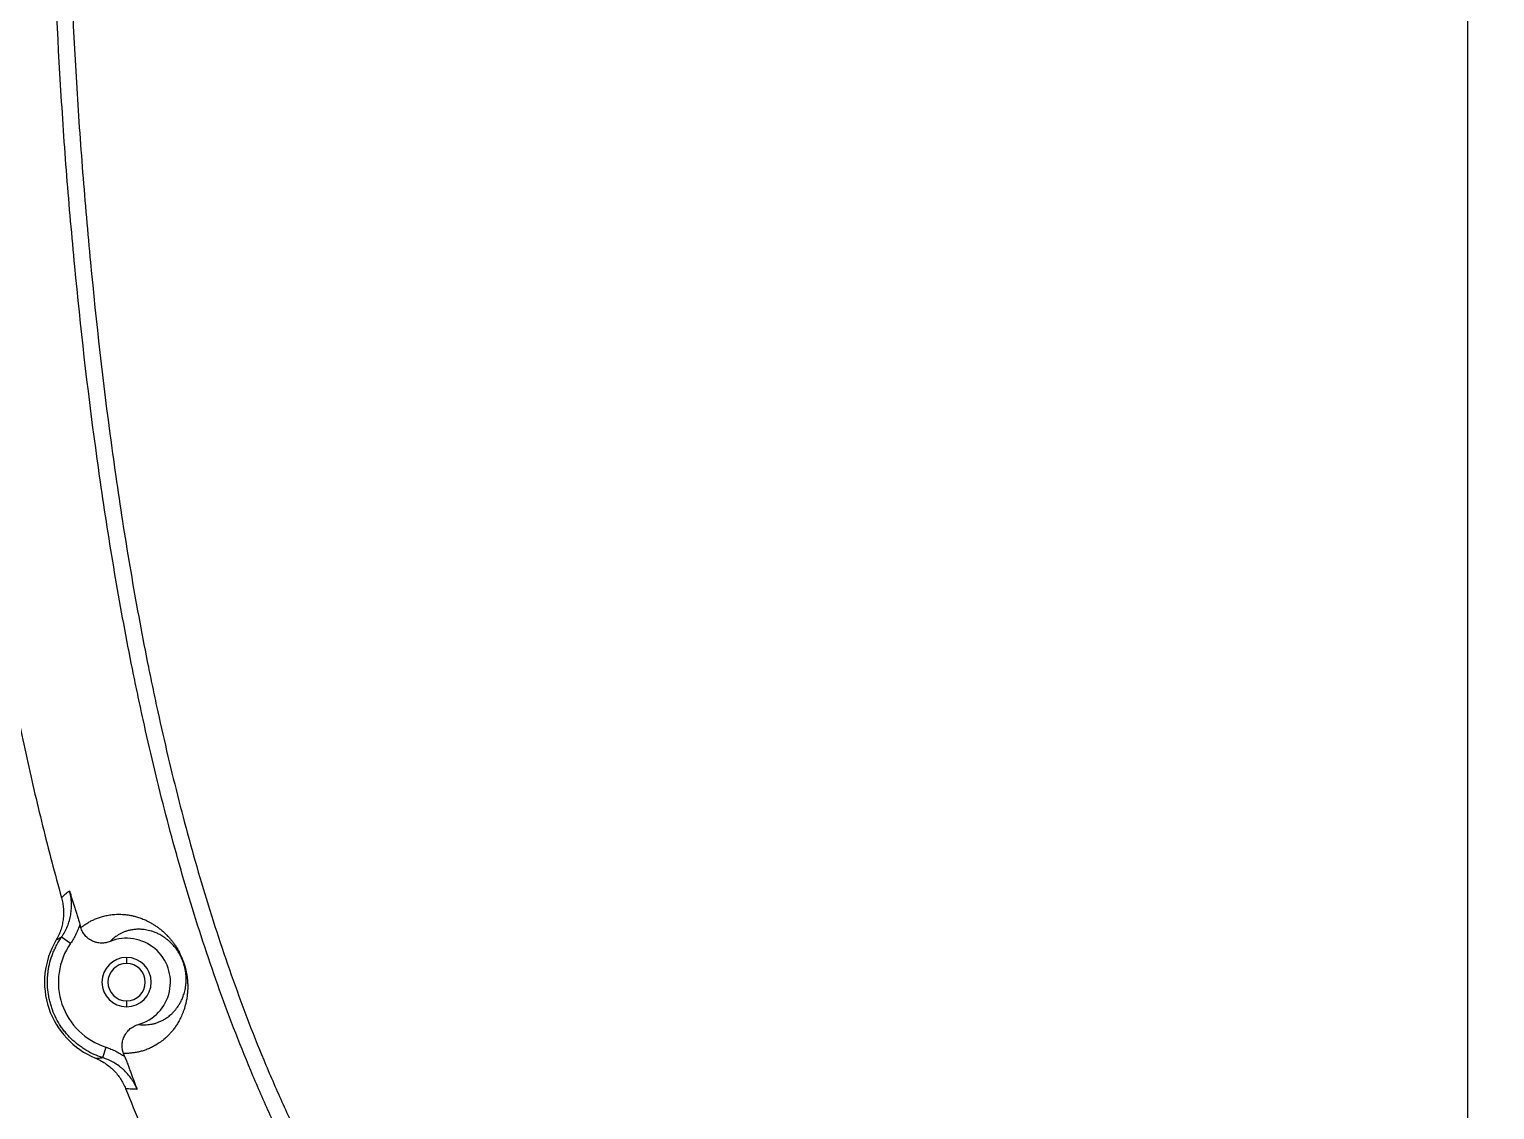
# Model space of a CAD drawing. Header units: millimetres. Extents: x -33000 to 294000, y 0 to 42408.
# Drawn here: x 8418.5 to 8552.1, y 15477.9 to 15576.4 of the extents above; entities that cross this region are included whole.
import ezdxf

# ---------------------------------------------------------------- set-up
doc = ezdxf.new("R2010")
doc.units = ezdxf.units.MM
doc.header["$LTSCALE"] = 50
doc.layers.add('arch', color=8, linetype='Continuous')

msp = doc.modelspace()

# ---------------------------------------------------------------- linework, layer by layer
at = {"layer": 'arch'}
msp.add_line((8549.58, 16664.53), (8549.58, 15204.53), dxfattribs=at)
at = {"layer": 'arch', "linetype": 'Continuous'}
for p, q in [((8421.41, 15493.65), (8422.23, 15493.08)), ((8427.33, 15491.78), (8427.33, 15491.23)), ((8427.33, 15487.83), (8427.33, 15487.28)), ((8425.15, 15482.65), (8425.46, 15483.6))]:
    msp.add_line(p, q, dxfattribs=at)
for radius, start, end in [(7.48, 149.4671, 247.6557), (6.22, 145.1535, 252.4383), (4, 285.438, 112.0905), (2.25, 90, 270), (2.25, 270, 90), (1.7, 90, 270), (1.7, 270, 90)]:
    msp.add_arc((8427.33, 15489.53), radius, start, end, dxfattribs=at)
for points, knots in [([(8554.53, 15413.06), (8551.74, 15413.27), (8548.95, 15413.53), (8543.4, 15414.15), (8540.64, 15414.5), (8535.13, 15415.3), (8532.39, 15415.75), (8526.93, 15416.76), (8524.21, 15417.31), (8518.8, 15418.54), (8516.11, 15419.22), (8510.75, 15420.69), (8508.09, 15421.49), (8504.12, 15422.81), (8502.8, 15423.26), (8500.17, 15424.21), (8498.86, 15424.7), (8496.9, 15425.47), (8495.92, 15425.86), (8494.94, 15426.27), (8494.46, 15426.47), (8494.29, 15426.54), (8493.97, 15426.68), (8492.51, 15427.3), (8491.07, 15427.94), (8488.53, 15429.13), (8486.01, 15430.35), (8482.3, 15432.31), (8479.88, 15433.7), (8477.49, 15435.14), (8476.3, 15435.88), (8473.97, 15437.41), (8472.81, 15438.19), (8470.53, 15439.82), (8469.41, 15440.66), (8467.74, 15441.95), (8466.92, 15442.61), (8465.96, 15443.39), (8465.56, 15443.73), (8465.29, 15443.96), (8465.15, 15444.07), (8463.94, 15445.1), (8462.89, 15446.04), (8460.84, 15447.95), (8459.84, 15448.92), (8457.89, 15450.91), (8456.94, 15451.93), (8455.09, 15454), (8454.19, 15455.06), (8452.44, 15457.22), (8451.6, 15458.32), (8449.95, 15460.56), (8449.16, 15461.7), (8448, 15463.44), (8447.63, 15464.03), (8446.88, 15465.21), (8446.52, 15465.81), (8445.8, 15467.02), (8445.45, 15467.62), (8444.75, 15468.85), (8444.41, 15469.46), (8443.99, 15470.24), (8443.91, 15470.39), (8443.74, 15470.71), (8443.66, 15470.86), (8443.41, 15471.33), (8442.92, 15472.27), (8442.44, 15473.21), (8441.51, 15475.1), (8440.91, 15476.36), (8439.74, 15478.91), (8439.19, 15480.19), (8437.57, 15484.06), (8436.57, 15486.66), (8434.71, 15491.92), (8433.84, 15494.56), (8432.23, 15499.9), (8431.48, 15502.59), (8430.09, 15508), (8429.44, 15510.73), (8428.69, 15514.15), (8428.47, 15515.18), (8428.25, 15516.21), (8428.11, 15516.9), (8428.04, 15517.24), (8427.69, 15518.96), (8427.42, 15520.34), (8426.65, 15524.46), (8426.17, 15527.22), (8425.29, 15532.72), (8424.89, 15535.48), (8423.76, 15543.75), (8423.14, 15549.26), (8422.35, 15557.53), (8422.1, 15560.29), (8421.67, 15565.81), (8421.48, 15568.57), (8420.98, 15576.85), (8420.5, 15587.9), (8420.35, 15598.95), (8420.35, 15610.01), (8420.42, 15615.54), (8420.73, 15626.6), (8420.97, 15632.13), (8421.48, 15640.44), (8421.67, 15643.21), (8422.1, 15648.74), (8422.34, 15651.51), (8422.88, 15657.06), (8423.17, 15659.83), (8423.64, 15663.98), (8423.81, 15665.37), (8424.16, 15668.14), (8424.34, 15669.53), (8425.28, 15676.46), (8426.16, 15681.98), (8427.7, 15690.2), (8428.25, 15692.93), (8429.45, 15698.38), (8430.1, 15701.09), (8431.49, 15706.49), (8432.23, 15709.17), (8433.85, 15714.52), (8434.72, 15717.18), (8435.78, 15720.15), (8435.89, 15720.48), (8436.13, 15721.14), (8436.25, 15721.47), (8436.62, 15722.46), (8437.36, 15724.43), (8438.14, 15726.37), (8439.76, 15730.23), (8440.92, 15732.77), (8442.46, 15735.89), (8442.78, 15736.51), (8443.42, 15737.74), (8443.74, 15738.35), (8444.74, 15740.19), (8445.42, 15741.4), (8446.49, 15743.19), (8446.85, 15743.79), (8447.59, 15744.97), (8447.97, 15745.56), (8449.13, 15747.31), (8449.93, 15748.46), (8451.17, 15750.16), (8451.6, 15750.72), (8452.13, 15751.42), (8452.24, 15751.56), (8452.46, 15751.84), (8452.79, 15752.25), (8453.99, 15753.76), (8455.13, 15755.1), (8456.99, 15757.18), (8457.94, 15758.2), (8459.89, 15760.18), (8460.88, 15761.15), (8462.91, 15763.04), (8463.95, 15763.96), (8466.06, 15765.76), (8467.14, 15766.63), (8469.33, 15768.34), (8470.44, 15769.17), (8472.71, 15770.79), (8473.86, 15771.58), (8475.62, 15772.73), (8476.5, 15773.3), (8477.55, 15773.94), (8478, 15774.22), (8478.3, 15774.4), (8478.45, 15774.49), (8479.8, 15775.31), (8481.02, 15776.01), (8483.47, 15777.36), (8485.94, 15778.67), (8488.44, 15779.89), (8492.22, 15781.65), (8494.77, 15782.75), (8499.94, 15784.78), (8502.55, 15785.73), (8507.82, 15787.48), (8510.48, 15788.28), (8514.52, 15789.4), (8515.87, 15789.76), (8517.9, 15790.27), (8518.58, 15790.44), (8519.6, 15790.68), (8519.94, 15790.76), (8520.63, 15790.92), (8522.33, 15791.32), (8524.04, 15791.69), (8526.1, 15792.11), (8526.79, 15792.25), (8528.17, 15792.52), (8528.85, 15792.65), (8532.3, 15793.29), (8535.06, 15793.74), (8540.6, 15794.55), (8543.38, 15794.91), (8547.55, 15795.37), (8548.94, 15795.51), (8551.74, 15795.77), (8553.13, 15795.89), (8554.53, 15796)], [0, 0, 0, 0, 0.015625, 0.015625, 0.03125, 0.03125, 0.046875, 0.046875, 0.0625, 0.0625, 0.078125, 0.078125, 0.09375, 0.09375, 0.101562, 0.101562, 0.109375, 0.109375, 0.113281, 0.115234, 0.115234, 0.116211, 0.116211, 0.117187, 0.125, 0.125, 0.132812, 0.140625, 0.148437, 0.148437, 0.15625, 0.15625, 0.164062, 0.164062, 0.171875, 0.171875, 0.175781, 0.177734, 0.178711, 0.178711, 0.179687, 0.179687, 0.1875, 0.1875, 0.195312, 0.195312, 0.203125, 0.203125, 0.210937, 0.210937, 0.21875, 0.21875, 0.226562, 0.226562, 0.230469, 0.230469, 0.234375, 0.234375, 0.238281, 0.238281, 0.242187, 0.242187, 0.243164, 0.243164, 0.244141, 0.244141, 0.246094, 0.25, 0.25, 0.257812, 0.257812, 0.265625, 0.265625, 0.28125, 0.28125, 0.296875, 0.296875, 0.3125, 0.3125, 0.328125, 0.328125, 0.332031, 0.333984, 0.333984, 0.335937, 0.335937, 0.34375, 0.34375, 0.359375, 0.359375, 0.375, 0.375, 0.40625, 0.40625, 0.421875, 0.421875, 0.4375, 0.4375, 0.46875, 0.5, 0.5, 0.53125, 0.53125, 0.5625, 0.5625, 0.578125, 0.578125, 0.59375, 0.59375, 0.609375, 0.609375, 0.617187, 0.617187, 0.625, 0.625, 0.65625, 0.65625, 0.671875, 0.671875, 0.6875, 0.6875, 0.703125, 0.703125, 0.71875, 0.71875, 0.720703, 0.720703, 0.722656, 0.722656, 0.726562, 0.734375, 0.734375, 0.75, 0.75, 0.753906, 0.753906, 0.757812, 0.757812, 0.765625, 0.765625, 0.769531, 0.769531, 0.773437, 0.773437, 0.78125, 0.78125, 0.785156, 0.785156, 0.786133, 0.786133, 0.787109, 0.789062, 0.796875, 0.796875, 0.804687, 0.804687, 0.8125, 0.8125, 0.820312, 0.820312, 0.828125, 0.828125, 0.835937, 0.835937, 0.84375, 0.84375, 0.847656, 0.849609, 0.850586, 0.850586, 0.851562, 0.851562, 0.859375, 0.859375, 0.867187, 0.875, 0.875, 0.890625, 0.890625, 0.90625, 0.90625, 0.921875, 0.921875, 0.929687, 0.929687, 0.933594, 0.933594, 0.935547, 0.935547, 0.9375, 0.945312, 0.945312, 0.949219, 0.949219, 0.953125, 0.953125, 0.96875, 0.96875, 0.984375, 0.984375, 0.992187, 0.992187, 1, 1, 1, 1]), ([(8554.64, 15794.5), (8551.87, 15794.29), (8549.11, 15794.03), (8543.59, 15793.42), (8540.85, 15793.07), (8535.37, 15792.28), (8532.64, 15791.83), (8527.2, 15790.82), (8524.49, 15790.27), (8519.09, 15789.04), (8516.4, 15788.36), (8512.38, 15787.26), (8511.04, 15786.87), (8509.38, 15786.37), (8509.04, 15786.26), (8508.38, 15786.06), (8507.38, 15785.75), (8506.39, 15785.42), (8503.09, 15784.33), (8500.48, 15783.39), (8495.33, 15781.36), (8492.78, 15780.27), (8489.02, 15778.51), (8486.53, 15777.3), (8484.08, 15776), (8481.65, 15774.65), (8480.44, 15773.96), (8479.1, 15773.14), (8478.95, 15773.05), (8478.65, 15772.87), (8478.2, 15772.6), (8477.17, 15771.96), (8476.29, 15771.39), (8474.55, 15770.25), (8473.41, 15769.47), (8471.17, 15767.86), (8470.06, 15767.03), (8467.89, 15765.34), (8466.83, 15764.47), (8464.74, 15762.68), (8463.71, 15761.76), (8461.7, 15759.89), (8460.72, 15758.92), (8458.8, 15756.95), (8457.86, 15755.94), (8456.02, 15753.86), (8455.12, 15752.8), (8454.03, 15751.44), (8453.81, 15751.17), (8453.49, 15750.76), (8453.38, 15750.62), (8453.17, 15750.34), (8452.63, 15749.65), (8452.11, 15748.95), (8450.88, 15747.26), (8450.1, 15746.11), (8448.58, 15743.79), (8447.85, 15742.62), (8446.45, 15740.24), (8445.78, 15739.04), (8444.48, 15736.61), (8443.85, 15735.38), (8442.02, 15731.66), (8440.89, 15729.15), (8439.29, 15725.31), (8438.53, 15723.37), (8437.8, 15721.42), (8437.5, 15720.6), (8437.44, 15720.44), (8437.32, 15720.11), (8437.14, 15719.62), (8436.97, 15719.13), (8435.93, 15716.18), (8435.08, 15713.54), (8433.49, 15708.24), (8432.75, 15705.57), (8431.39, 15700.22), (8430.75, 15697.53), (8429.58, 15692.13), (8429.03, 15689.42), (8428.02, 15683.98), (8427.32, 15679.89), (8426.59, 15675.09), (8426.24, 15672.69), (8426.1, 15671.66), (8426, 15670.98), (8425.96, 15670.63), (8425.54, 15667.54), (8424.86, 15662.04), (8424.29, 15656.55), (8423.76, 15651.05), (8423.53, 15648.31), (8423.1, 15642.82), (8422.91, 15640.07), (8422.41, 15631.84), (8422.18, 15626.35), (8421.87, 15615.38), (8421.8, 15609.9), (8421.8, 15598.94), (8421.88, 15593.46), (8422.19, 15582.5), (8422.42, 15577.03), (8422.92, 15568.82), (8423.11, 15566.08), (8423.54, 15560.61), (8423.78, 15557.87), (8424.56, 15549.67), (8425.18, 15544.2), (8426.28, 15536.01), (8426.68, 15533.28), (8427.55, 15527.81), (8428.02, 15525.08), (8428.78, 15520.99), (8429.05, 15519.63), (8429.39, 15517.92), (8429.46, 15517.58), (8429.6, 15516.9), (8429.81, 15515.88), (8430.61, 15512.14), (8431.41, 15508.76), (8432.78, 15503.39), (8433.52, 15500.72), (8435.1, 15495.43), (8435.96, 15492.8), (8437.79, 15487.58), (8438.77, 15485), (8440.37, 15481.16), (8441.47, 15478.62), (8442.65, 15476.1), (8443.58, 15474.23), (8444.05, 15473.29), (8444.61, 15472.21), (8444.86, 15471.75), (8445.02, 15471.44), (8445.1, 15471.28), (8445.85, 15469.89), (8446.53, 15468.68), (8447.59, 15466.88), (8447.95, 15466.29), (8448.69, 15465.11), (8449.06, 15464.53), (8450.2, 15462.79), (8450.98, 15461.66), (8452.6, 15459.43), (8453.44, 15458.34), (8455.17, 15456.2), (8456.06, 15455.15), (8457.89, 15453.09), (8458.83, 15452.08), (8460.76, 15450.1), (8461.75, 15449.13), (8463.78, 15447.23), (8464.82, 15446.3), (8466.02, 15445.28), (8466.15, 15445.17), (8466.42, 15444.94), (8466.55, 15444.83), (8466.96, 15444.5), (8467.77, 15443.83), (8468.58, 15443.18), (8470.23, 15441.89), (8471.35, 15441.06), (8473.61, 15439.45), (8474.76, 15438.67), (8477.07, 15437.15), (8478.25, 15436.42), (8480.62, 15435), (8483.02, 15433.62), (8486.69, 15431.67), (8489.19, 15430.46), (8491.72, 15429.29), (8492.99, 15428.72), (8494.43, 15428.1), (8494.59, 15428.03), (8494.91, 15427.9), (8495.08, 15427.83), (8495.56, 15427.63), (8496.53, 15427.23), (8497.5, 15426.84), (8499.44, 15426.08), (8500.74, 15425.59), (8503.35, 15424.65), (8504.66, 15424.2), (8508.6, 15422.9), (8511.24, 15422.11), (8516.55, 15420.65), (8519.22, 15419.98), (8524.58, 15418.77), (8527.28, 15418.22), (8532.69, 15417.22), (8535.41, 15416.77), (8540.87, 15415.98), (8543.61, 15415.63), (8549.11, 15415.02), (8551.87, 15414.77), (8554.64, 15414.55)], [0, 0, 0, 0, 0.015625, 0.015625, 0.03125, 0.03125, 0.046875, 0.046875, 0.0625, 0.0625, 0.078125, 0.078125, 0.085938, 0.085938, 0.087891, 0.087891, 0.089844, 0.09375, 0.09375, 0.109375, 0.109375, 0.125, 0.125, 0.132812, 0.140625, 0.140625, 0.148437, 0.148437, 0.149414, 0.149414, 0.150391, 0.152344, 0.15625, 0.15625, 0.164062, 0.164062, 0.171875, 0.171875, 0.179687, 0.179687, 0.1875, 0.1875, 0.195312, 0.195312, 0.203125, 0.203125, 0.210938, 0.210938, 0.212891, 0.212891, 0.213867, 0.213867, 0.214844, 0.21875, 0.21875, 0.226563, 0.226563, 0.234375, 0.234375, 0.242188, 0.242188, 0.25, 0.25, 0.265625, 0.265625, 0.273438, 0.277344, 0.277344, 0.27832, 0.27832, 0.279297, 0.28125, 0.28125, 0.296875, 0.296875, 0.3125, 0.3125, 0.328125, 0.328125, 0.34375, 0.34375, 0.359375, 0.367188, 0.371094, 0.373047, 0.373047, 0.375, 0.375, 0.390625, 0.40625, 0.40625, 0.421875, 0.421875, 0.4375, 0.4375, 0.46875, 0.46875, 0.5, 0.5, 0.53125, 0.53125, 0.5625, 0.5625, 0.578125, 0.578125, 0.59375, 0.59375, 0.625, 0.625, 0.640625, 0.640625, 0.65625, 0.65625, 0.664063, 0.664063, 0.666016, 0.666016, 0.667969, 0.671875, 0.6875, 0.6875, 0.703125, 0.703125, 0.71875, 0.71875, 0.734375, 0.734375, 0.742188, 0.75, 0.75, 0.753906, 0.755859, 0.756836, 0.756836, 0.757813, 0.757813, 0.765625, 0.765625, 0.769531, 0.769531, 0.773438, 0.773438, 0.78125, 0.78125, 0.789063, 0.789063, 0.796875, 0.796875, 0.804688, 0.804688, 0.8125, 0.8125, 0.820313, 0.820313, 0.821289, 0.821289, 0.822266, 0.822266, 0.824219, 0.828125, 0.828125, 0.835938, 0.835938, 0.84375, 0.84375, 0.851563, 0.851563, 0.859375, 0.867188, 0.875, 0.875, 0.882813, 0.882813, 0.883789, 0.883789, 0.884766, 0.884766, 0.886719, 0.890625, 0.890625, 0.898438, 0.898438, 0.90625, 0.90625, 0.921875, 0.921875, 0.9375, 0.9375, 0.953125, 0.953125, 0.96875, 0.96875, 0.984375, 0.984375, 1, 1, 1, 1]), ([(8421.4, 15711.82), (8421.09, 15710.73), (8420.8, 15709.64), (8420.22, 15707.45), (8419.94, 15706.35), (8419.13, 15703.06), (8418.62, 15700.86), (8417.66, 15696.45), (8417.21, 15694.24), (8416.37, 15689.82), (8415.57, 15685.39), (8414.87, 15680.94), (8414.21, 15676.49), (8413.9, 15674.27), (8413.04, 15667.58), (8412.53, 15663.1), (8411.87, 15656.39), (8411.67, 15654.14), (8411.29, 15649.66), (8411.11, 15647.41), (8410.79, 15642.91), (8410.64, 15640.66), (8410.38, 15636.16), (8410.27, 15633.91), (8410.12, 15630.52), (8410.07, 15629.39), (8409.98, 15627.14), (8409.94, 15626.01), (8409.83, 15622.62), (8409.77, 15620.36), (8409.7, 15616.97), (8409.68, 15615.84), (8409.64, 15613.59), (8409.6, 15610.2), (8409.58, 15606.81), (8409.58, 15600.04), (8409.63, 15595.52), (8409.77, 15588.75), (8409.83, 15586.49), (8409.98, 15581.98), (8410.15, 15577.47), (8410.38, 15572.95), (8410.58, 15569.57), (8410.65, 15568.44), (8410.79, 15566.19), (8410.87, 15565.06), (8411.11, 15561.68), (8411.28, 15559.43), (8411.66, 15554.94), (8411.87, 15552.7), (8412.53, 15545.97), (8413.04, 15541.49), (8413.9, 15534.79), (8414.21, 15532.56), (8414.87, 15528.11), (8415.57, 15523.66), (8416.37, 15519.23), (8417.21, 15514.81), (8417.66, 15512.6), (8418.62, 15508.19), (8419.13, 15505.99), (8419.94, 15502.7), (8420.22, 15501.6), (8420.8, 15499.41), (8421.09, 15498.32), (8421.4, 15497.23)], [0, 0, 0, 0, 0.015625, 0.015625, 0.03125, 0.03125, 0.0625, 0.0625, 0.09375, 0.09375, 0.125, 0.15625, 0.15625, 0.1875, 0.1875, 0.25, 0.25, 0.28125, 0.28125, 0.3125, 0.3125, 0.34375, 0.34375, 0.375, 0.375, 0.390625, 0.390625, 0.40625, 0.40625, 0.4375, 0.4375, 0.453125, 0.453125, 0.46875, 0.5, 0.5, 0.5625, 0.5625, 0.59375, 0.59375, 0.625, 0.65625, 0.65625, 0.671875, 0.671875, 0.6875, 0.6875, 0.71875, 0.71875, 0.75, 0.75, 0.8125, 0.8125, 0.84375, 0.84375, 0.875, 0.90625, 0.90625, 0.9375, 0.9375, 0.96875, 0.96875, 0.984375, 0.984375, 1, 1, 1, 1]), ([(8421.4, 15497.23), (8421.45, 15497.06), (8421.48, 15496.9), (8421.54, 15496.57), (8421.58, 15496.24), (8421.59, 15495.9), (8421.58, 15495.69), (8421.58, 15495.65), (8421.57, 15495.56), (8421.57, 15495.52), (8421.56, 15495.39), (8421.55, 15495.31), (8421.52, 15495.06), (8421.46, 15494.73), (8421.37, 15494.41), (8421.28, 15494.17), (8421.26, 15494.09), (8421.21, 15493.97), (8421.19, 15493.93), (8421.16, 15493.85), (8421.14, 15493.82), (8421.05, 15493.62), (8420.97, 15493.47), (8420.89, 15493.33)], [0, 0, 0, 0, 0.125, 0.125, 0.25, 0.375, 0.375, 0.40625, 0.40625, 0.4375, 0.4375, 0.5, 0.5, 0.625, 0.75, 0.75, 0.8125, 0.8125, 0.84375, 0.84375, 0.875, 0.875, 1, 1, 1, 1]), ([(8421.4, 15497.23), (8421.46, 15497.29), (8421.52, 15497.35), (8421.64, 15497.46), (8421.7, 15497.52), (8421.88, 15497.67), (8422, 15497.77), (8422.12, 15497.87)], [0, 0, 0, 0, 0.25, 0.25, 0.5, 0.5, 1, 1, 1, 1]), ([(8421.41, 15493.65), (8421.52, 15493.8), (8421.61, 15493.96), (8421.79, 15494.28), (8421.87, 15494.45), (8422.01, 15494.79), (8422.07, 15494.96), (8422.13, 15495.18), (8422.14, 15495.23), (8422.16, 15495.32), (8422.2, 15495.45), (8422.22, 15495.59), (8422.27, 15495.86), (8422.29, 15496.04), (8422.31, 15496.41), (8422.31, 15496.59), (8422.3, 15496.82), (8422.3, 15496.87), (8422.29, 15496.96), (8422.28, 15497.1), (8422.26, 15497.24), (8422.21, 15497.51), (8422.17, 15497.69), (8422.12, 15497.87)], [0, 0, 0, 0, 0.125, 0.125, 0.25, 0.25, 0.375, 0.375, 0.40625, 0.40625, 0.4375, 0.5, 0.5, 0.625, 0.625, 0.75, 0.75, 0.78125, 0.78125, 0.8125, 0.875, 0.875, 1, 1, 1, 1]), ([(8422.12, 15497.87), (8422.13, 15497.86), (8422.13, 15497.84), (8422.14, 15497.81), (8422.16, 15497.76), (8422.19, 15497.66), (8422.22, 15497.57), (8422.27, 15497.38), (8422.31, 15497.26), (8422.43, 15496.89), (8422.5, 15496.64), (8422.6, 15496.33), (8422.62, 15496.26), (8422.66, 15496.13), (8422.68, 15496.07), (8422.74, 15495.88), (8422.78, 15495.75), (8422.86, 15495.49), (8422.9, 15495.35), (8422.98, 15495.09), (8423.02, 15494.96), (8423.07, 15494.82)], [0, 0, 0, 0, 0.015625, 0.015625, 0.03125, 0.0625, 0.125, 0.125, 0.25, 0.25, 0.5, 0.5, 0.5625, 0.5625, 0.625, 0.625, 0.75, 0.75, 0.875, 0.875, 1, 1, 1, 1]), ([(8423.16, 15494.5), (8423.25, 15494.57), (8423.34, 15494.64), (8423.52, 15494.77), (8423.61, 15494.83), (8423.81, 15494.95), (8423.9, 15495.01), (8424.11, 15495.12), (8424.22, 15495.17), (8424.44, 15495.28), (8424.55, 15495.32), (8424.79, 15495.41), (8424.91, 15495.46), (8425.18, 15495.53), (8425.31, 15495.57), (8425.6, 15495.63), (8425.75, 15495.65), (8425.98, 15495.69), (8426.06, 15495.69), (8426.23, 15495.71), (8426.31, 15495.71), (8426.57, 15495.72), (8426.75, 15495.72), (8427.04, 15495.7), (8427.14, 15495.7), (8427.34, 15495.67), (8427.45, 15495.66), (8427.66, 15495.62), (8427.77, 15495.6), (8428, 15495.55), (8428.12, 15495.52), (8428.37, 15495.45), (8428.49, 15495.41), (8428.69, 15495.34), (8428.76, 15495.31), (8428.89, 15495.26), (8428.96, 15495.23), (8429.17, 15495.13), (8429.32, 15495.06), (8429.55, 15494.94), (8429.62, 15494.89), (8429.78, 15494.8), (8429.87, 15494.74), (8430.03, 15494.63), (8430.12, 15494.57), (8430.3, 15494.44), (8430.39, 15494.37), (8430.53, 15494.26), (8430.57, 15494.22), (8430.67, 15494.13), (8430.72, 15494.09), (8430.82, 15494), (8430.87, 15493.95), (8430.97, 15493.85), (8431.02, 15493.79), (8431.1, 15493.71), (8431.13, 15493.68), (8431.19, 15493.62), (8431.21, 15493.59), (8431.3, 15493.49), (8431.36, 15493.42), (8431.47, 15493.28), (8431.53, 15493.2), (8431.63, 15493.07), (8431.66, 15493.03), (8431.72, 15492.93), (8431.75, 15492.89), (8431.82, 15492.78), (8431.86, 15492.73), (8431.93, 15492.62), (8431.96, 15492.56), (8432.03, 15492.43), (8432.07, 15492.37), (8432.12, 15492.28), (8432.13, 15492.26), (8432.15, 15492.22), (8432.16, 15492.2), (8432.19, 15492.14), (8432.21, 15492.11), (8432.25, 15492.02), (8432.27, 15491.98), (8432.31, 15491.89), (8432.33, 15491.85), (8432.36, 15491.78), (8432.37, 15491.75), (8432.39, 15491.7), (8432.4, 15491.68), (8432.43, 15491.6), (8432.45, 15491.55), (8432.48, 15491.47), (8432.49, 15491.45), (8432.51, 15491.39), (8432.52, 15491.37), (8432.55, 15491.29), (8432.58, 15491.18), (8432.61, 15491.07), (8432.63, 15491), (8432.64, 15490.99), (8432.65, 15490.96), (8432.66, 15490.92), (8432.67, 15490.89), (8432.69, 15490.81), (8432.7, 15490.76), (8432.72, 15490.69), (8432.72, 15490.67), (8432.73, 15490.62), (8432.74, 15490.6), (8432.75, 15490.53), (8432.76, 15490.48), (8432.78, 15490.4), (8432.79, 15490.36), (8432.81, 15490.23), (8432.82, 15490.16), (8432.84, 15490.07), (8432.84, 15490.05), (8432.84, 15490.01), (8432.85, 15490), (8432.85, 15489.94), (8432.86, 15489.91), (8432.87, 15489.81), (8432.87, 15489.75), (8432.88, 15489.63), (8432.89, 15489.57), (8432.89, 15489.45), (8432.9, 15489.4), (8432.9, 15489.3), (8432.9, 15489.24), (8432.9, 15489.1), (8432.9, 15489), (8432.9, 15488.87), (8432.9, 15488.83), (8432.89, 15488.74), (8432.89, 15488.7), (8432.88, 15488.58), (8432.87, 15488.5), (8432.86, 15488.35), (8432.85, 15488.28), (8432.82, 15488.08), (8432.8, 15487.95), (8432.75, 15487.71), (8432.73, 15487.6), (8432.67, 15487.38), (8432.64, 15487.28), (8432.59, 15487.09), (8432.56, 15487), (8432.49, 15486.82), (8432.46, 15486.74), (8432.39, 15486.58), (8432.36, 15486.5), (8432.29, 15486.35), (8432.26, 15486.28), (8432.19, 15486.14), (8432.16, 15486.08), (8432.05, 15485.88), (8431.98, 15485.76), (8431.84, 15485.54), (8431.77, 15485.44), (8431.62, 15485.24), (8431.55, 15485.15), (8431.41, 15484.97), (8431.33, 15484.89), (8431.19, 15484.74), (8431.12, 15484.66), (8430.98, 15484.53), (8430.91, 15484.46), (8430.69, 15484.27), (8430.55, 15484.16), (8430.28, 15483.97), (8430.14, 15483.88), (8429.87, 15483.72), (8429.74, 15483.64), (8429.48, 15483.52), (8429.35, 15483.46), (8429.09, 15483.36), (8428.96, 15483.32), (8428.72, 15483.24), (8428.59, 15483.21), (8428.35, 15483.15), (8428.23, 15483.13), (8427.99, 15483.09), (8427.76, 15483.06), (8427.41, 15483.03), (8427.17, 15483.03), (8427.06, 15483.03)], [0, 0, 0, 0, 0.03125, 0.03125, 0.0625, 0.0625, 0.09375, 0.09375, 0.125, 0.125, 0.15625, 0.15625, 0.1875, 0.1875, 0.21875, 0.21875, 0.25, 0.25, 0.265625, 0.265625, 0.28125, 0.28125, 0.3125, 0.3125, 0.328125, 0.328125, 0.34375, 0.34375, 0.359375, 0.359375, 0.375, 0.375, 0.390625, 0.390625, 0.398438, 0.398438, 0.40625, 0.40625, 0.421875, 0.421875, 0.429688, 0.429688, 0.4375, 0.4375, 0.445313, 0.445313, 0.453125, 0.453125, 0.457031, 0.457031, 0.460938, 0.460938, 0.464844, 0.464844, 0.46875, 0.46875, 0.470703, 0.470703, 0.472656, 0.472656, 0.476563, 0.476563, 0.480469, 0.480469, 0.482422, 0.482422, 0.484375, 0.484375, 0.486328, 0.486328, 0.488281, 0.488281, 0.490234, 0.490234, 0.490723, 0.490723, 0.491211, 0.491211, 0.492188, 0.492188, 0.493164, 0.493164, 0.494141, 0.494141, 0.494629, 0.494629, 0.495117, 0.495117, 0.496094, 0.496094, 0.496582, 0.496582, 0.49707, 0.49707, 0.498047, 0.499023, 0.499023, 0.499268, 0.499268, 0.499512, 0.5, 0.5, 0.500977, 0.500977, 0.501465, 0.501465, 0.501953, 0.501953, 0.50293, 0.50293, 0.503906, 0.503906, 0.505859, 0.505859, 0.506348, 0.506348, 0.506836, 0.506836, 0.507813, 0.507813, 0.509766, 0.509766, 0.511719, 0.511719, 0.513672, 0.513672, 0.515625, 0.515625, 0.519531, 0.519531, 0.521484, 0.521484, 0.523438, 0.523438, 0.527344, 0.527344, 0.53125, 0.53125, 0.539063, 0.539063, 0.546875, 0.546875, 0.554688, 0.554688, 0.5625, 0.5625, 0.570313, 0.570313, 0.578125, 0.578125, 0.585938, 0.585938, 0.59375, 0.59375, 0.609375, 0.609375, 0.625, 0.625, 0.640625, 0.640625, 0.65625, 0.65625, 0.671875, 0.671875, 0.6875, 0.6875, 0.71875, 0.71875, 0.75, 0.75, 0.78125, 0.78125, 0.8125, 0.8125, 0.84375, 0.84375, 0.875, 0.875, 0.90625, 0.90625, 0.9375, 0.96875, 1, 1, 1, 1]), ([(8425.83, 15493.23), (8425.76, 15493.21), (8425.63, 15493.16), (8425.43, 15493.11), (8425.29, 15493.1), (8425.19, 15493.09), (8425.15, 15493.09), (8425.08, 15493.08), (8425.05, 15493.08), (8424.95, 15493.09), (8424.81, 15493.1), (8424.67, 15493.12), (8424.57, 15493.15), (8424.54, 15493.16), (8424.47, 15493.18), (8424.44, 15493.19), (8424.34, 15493.22), (8424.21, 15493.28), (8424.09, 15493.34), (8424, 15493.4), (8423.97, 15493.41), (8423.92, 15493.45), (8423.89, 15493.47), (8423.8, 15493.54), (8423.7, 15493.63), (8423.56, 15493.78), (8423.47, 15493.89), (8423.39, 15494), (8423.35, 15494.06), (8423.29, 15494.18), (8423.23, 15494.31), (8423.18, 15494.44), (8423.16, 15494.5)], [0, 0, 0, 0, 0.0625, 0.125, 0.1875, 0.1875, 0.21875, 0.21875, 0.25, 0.25, 0.3125, 0.375, 0.375, 0.40625, 0.40625, 0.4375, 0.4375, 0.5, 0.5625, 0.5625, 0.59375, 0.59375, 0.625, 0.625, 0.6875, 0.75, 0.8125, 0.8125, 0.875, 0.875, 0.9375, 1, 1, 1, 1]), ([(8428.16, 15494.34), (8428.1, 15494.34), (8428.05, 15494.33), (8427.87, 15494.31), (8427.75, 15494.29), (8427.54, 15494.24), (8427.43, 15494.21), (8427.24, 15494.15), (8427.14, 15494.12), (8426.97, 15494.04), (8426.88, 15494), (8426.72, 15493.92), (8426.65, 15493.88), (8426.5, 15493.79), (8426.43, 15493.74), (8426.3, 15493.65), (8426.17, 15493.55), (8426.05, 15493.45), (8425.94, 15493.34), (8425.88, 15493.29), (8425.83, 15493.23)], [0, 0, 0, 0, 0.048626, 0.048626, 0.154334, 0.154334, 0.260042, 0.260042, 0.36575, 0.36575, 0.471459, 0.471459, 0.577167, 0.577167, 0.682875, 0.682875, 0.788583, 0.894292, 0.894292, 1, 1, 1, 1]), ([(8431.52, 15486.72), (8431.55, 15486.75), (8431.58, 15486.78), (8431.66, 15486.87), (8431.72, 15486.93), (8431.83, 15487.06), (8431.88, 15487.13), (8431.99, 15487.28), (8432.05, 15487.37), (8432.13, 15487.5), (8432.16, 15487.54), (8432.21, 15487.64), (8432.24, 15487.68), (8432.32, 15487.84), (8432.37, 15487.95), (8432.45, 15488.13), (8432.47, 15488.19), (8432.52, 15488.33), (8432.55, 15488.4), (8432.59, 15488.54), (8432.61, 15488.62), (8432.65, 15488.79), (8432.67, 15488.88), (8432.7, 15489.02), (8432.71, 15489.07), (8432.72, 15489.17), (8432.73, 15489.23), (8432.74, 15489.34), (8432.75, 15489.4), (8432.75, 15489.49), (8432.76, 15489.52), (8432.76, 15489.59), (8432.76, 15489.62), (8432.76, 15489.73), (8432.76, 15489.8), (8432.76, 15489.92), (8432.76, 15489.96), (8432.76, 15490.05), (8432.75, 15490.09), (8432.75, 15490.19), (8432.74, 15490.24), (8432.73, 15490.32), (8432.73, 15490.34), (8432.72, 15490.4), (8432.72, 15490.43), (8432.71, 15490.49), (8432.71, 15490.52), (8432.69, 15490.59), (8432.69, 15490.62), (8432.68, 15490.69), (8432.67, 15490.73), (8432.66, 15490.79), (8432.65, 15490.81), (8432.64, 15490.85), (8432.64, 15490.87), (8432.62, 15490.93), (8432.61, 15490.98), (8432.59, 15491.04), (8432.59, 15491.05), (8432.58, 15491.08), (8432.58, 15491.09), (8432.57, 15491.13), (8432.55, 15491.18), (8432.53, 15491.23), (8432.52, 15491.27), (8432.52, 15491.29), (8432.51, 15491.31), (8432.5, 15491.33), (8432.49, 15491.36), (8432.49, 15491.37), (8432.48, 15491.39), (8432.46, 15491.43), (8432.45, 15491.47), (8432.43, 15491.51), (8432.43, 15491.52), (8432.42, 15491.55), (8432.41, 15491.56), (8432.4, 15491.59), (8432.39, 15491.62), (8432.36, 15491.68), (8432.34, 15491.72), (8432.31, 15491.8), (8432.29, 15491.84), (8432.26, 15491.89), (8432.26, 15491.9), (8432.24, 15491.94), (8432.23, 15491.95), (8432.22, 15491.98), (8432.21, 15492), (8432.19, 15492.03), (8432.18, 15492.04), (8432.16, 15492.08), (8432.14, 15492.11), (8432.1, 15492.19), (8432.07, 15492.24), (8432.02, 15492.32), (8431.99, 15492.37), (8431.94, 15492.44), (8431.91, 15492.48), (8431.86, 15492.55), (8431.84, 15492.58), (8431.79, 15492.65), (8431.76, 15492.68), (8431.7, 15492.76), (8431.65, 15492.81), (8431.59, 15492.89), (8431.56, 15492.91), (8431.52, 15492.96), (8431.5, 15492.98), (8431.44, 15493.05), (8431.4, 15493.09), (8431.32, 15493.16), (8431.28, 15493.2), (8431.21, 15493.27), (8431.17, 15493.3), (8431.1, 15493.36), (8431.03, 15493.42), (8430.96, 15493.47), (8430.85, 15493.55), (8430.79, 15493.6), (8430.66, 15493.68), (8430.6, 15493.72), (8430.48, 15493.8), (8430.42, 15493.83), (8430.3, 15493.89), (8430.24, 15493.92), (8430.08, 15494), (8429.97, 15494.04), (8429.77, 15494.12), (8429.67, 15494.16), (8429.48, 15494.21), (8429.39, 15494.23), (8429.22, 15494.27), (8429.13, 15494.29), (8428.97, 15494.32), (8428.89, 15494.33), (8428.66, 15494.35), (8428.51, 15494.35), (8428.3, 15494.35), (8428.23, 15494.35), (8428.16, 15494.34)], [0, 0, 0, 0, 0.023829, 0.023829, 0.06804, 0.06804, 0.112251, 0.112251, 0.156461, 0.156461, 0.178567, 0.178567, 0.200672, 0.200672, 0.244883, 0.244883, 0.266988, 0.266988, 0.289093, 0.289093, 0.311198, 0.311198, 0.333304, 0.333304, 0.344356, 0.344356, 0.355409, 0.355409, 0.366462, 0.366462, 0.371988, 0.371988, 0.377514, 0.377514, 0.388567, 0.388567, 0.394093, 0.394093, 0.39962, 0.39962, 0.405146, 0.405146, 0.407909, 0.407909, 0.410672, 0.410672, 0.413436, 0.413436, 0.416199, 0.416199, 0.418962, 0.418962, 0.420343, 0.420343, 0.421725, 0.421725, 0.424488, 0.424488, 0.425179, 0.425179, 0.42587, 0.42587, 0.427251, 0.428633, 0.428633, 0.429324, 0.429324, 0.430014, 0.430014, 0.430705, 0.430705, 0.431396, 0.432778, 0.432778, 0.433468, 0.433468, 0.434159, 0.434159, 0.435541, 0.435541, 0.438304, 0.438304, 0.441067, 0.441067, 0.442449, 0.442449, 0.44383, 0.44383, 0.445212, 0.445212, 0.446593, 0.446593, 0.449357, 0.449357, 0.454883, 0.454883, 0.460409, 0.460409, 0.465936, 0.465936, 0.471462, 0.471462, 0.476988, 0.476988, 0.488041, 0.488041, 0.493567, 0.493567, 0.499094, 0.499094, 0.510146, 0.510146, 0.521199, 0.521199, 0.532252, 0.532252, 0.543304, 0.554357, 0.554357, 0.576462, 0.576462, 0.598567, 0.598567, 0.620673, 0.620673, 0.642778, 0.642778, 0.686989, 0.686989, 0.731199, 0.731199, 0.77541, 0.77541, 0.819621, 0.819621, 0.863831, 0.863831, 0.952252, 0.952252, 1, 1, 1, 1]), ([(8425.15, 15482.65), (8424.88, 15482.73), (8424.62, 15482.83), (8424.11, 15483.06), (8423.86, 15483.19), (8423.5, 15483.41), (8423.38, 15483.48), (8423.21, 15483.6), (8423.15, 15483.64), (8423.03, 15483.73), (8422.98, 15483.77), (8422.7, 15483.99), (8422.49, 15484.17), (8422.08, 15484.56), (8421.9, 15484.77), (8421.63, 15485.1), (8421.55, 15485.21), (8421.42, 15485.38), (8421.38, 15485.44), (8421.3, 15485.56), (8421.26, 15485.62), (8421.08, 15485.92), (8420.94, 15486.16), (8420.7, 15486.67), (8420.59, 15486.93), (8420.46, 15487.33), (8420.42, 15487.46), (8420.36, 15487.67), (8420.34, 15487.74), (8420.31, 15487.87), (8420.29, 15487.94), (8420.22, 15488.29), (8420.17, 15488.56), (8420.12, 15489.12), (8420.11, 15489.4), (8420.12, 15489.82), (8420.13, 15489.97), (8420.14, 15490.14), (8420.14, 15490.18), (8420.15, 15490.25), (8420.16, 15490.35), (8420.18, 15490.46), (8420.22, 15490.81), (8420.33, 15491.36), (8420.51, 15491.89), (8420.64, 15492.22), (8420.66, 15492.29), (8420.72, 15492.42), (8420.75, 15492.48), (8420.84, 15492.67), (8420.9, 15492.8), (8421.1, 15493.17), (8421.25, 15493.42), (8421.41, 15493.65)], [0, 0, 0, 0, 0.0625, 0.0625, 0.125, 0.125, 0.15625, 0.15625, 0.171875, 0.171875, 0.1875, 0.1875, 0.25, 0.25, 0.3125, 0.3125, 0.34375, 0.34375, 0.359375, 0.359375, 0.375, 0.375, 0.4375, 0.4375, 0.5, 0.5, 0.53125, 0.53125, 0.546875, 0.546875, 0.5625, 0.5625, 0.625, 0.625, 0.6875, 0.6875, 0.71875, 0.71875, 0.726562, 0.726562, 0.734375, 0.75, 0.75, 0.8125, 0.875, 0.875, 0.890625, 0.890625, 0.90625, 0.90625, 0.9375, 0.9375, 1, 1, 1, 1]), ([(8421.41, 15493.65), (8421.32, 15493.6), (8421.24, 15493.55), (8421.11, 15493.48), (8421.06, 15493.45), (8420.98, 15493.39), (8420.93, 15493.36), (8420.89, 15493.33)], [0, 0, 0, 0, 0.5, 0.5, 0.75, 0.75, 1, 1, 1, 1]), ([(8428.4, 15485.67), (8428.56, 15485.65), (8428.72, 15485.64), (8428.96, 15485.64), (8429.04, 15485.64), (8429.21, 15485.65), (8429.3, 15485.66), (8429.47, 15485.68), (8429.56, 15485.69), (8429.74, 15485.73), (8429.83, 15485.75), (8430.02, 15485.8), (8430.11, 15485.84), (8430.3, 15485.91), (8430.4, 15485.95), (8430.6, 15486.05), (8430.7, 15486.1), (8430.91, 15486.23), (8431.01, 15486.3), (8431.23, 15486.46), (8431.33, 15486.55), (8431.47, 15486.67), (8431.49, 15486.7), (8431.52, 15486.72)], [0, 0, 0, 0, 0.178086, 0.178086, 0.26713, 0.26713, 0.356173, 0.356173, 0.445216, 0.445216, 0.534259, 0.534259, 0.623303, 0.623303, 0.712346, 0.712346, 0.801389, 0.801389, 0.890432, 0.890432, 0.979476, 0.979476, 1, 1, 1, 1]), ([(8427.06, 15483.03), (8427.03, 15483.1), (8426.99, 15483.23), (8426.96, 15483.36), (8426.94, 15483.5), (8426.93, 15483.57), (8426.93, 15483.71), (8426.93, 15483.85), (8426.95, 15484.06), (8426.98, 15484.19), (8427, 15484.29), (8427.01, 15484.33), (8427.04, 15484.39), (8427.05, 15484.43), (8427.08, 15484.52), (8427.14, 15484.65), (8427.21, 15484.77), (8427.27, 15484.86), (8427.29, 15484.89), (8427.33, 15484.94), (8427.35, 15484.97), (8427.41, 15485.05), (8427.51, 15485.15), (8427.61, 15485.25), (8427.69, 15485.31), (8427.72, 15485.33), (8427.77, 15485.37), (8427.8, 15485.39), (8427.89, 15485.45), (8428.01, 15485.52), (8428.2, 15485.61), (8428.33, 15485.65), (8428.4, 15485.67)], [0, 0, 0, 0, 0.0625, 0.125, 0.125, 0.1875, 0.1875, 0.25, 0.3125, 0.375, 0.375, 0.40625, 0.40625, 0.4375, 0.4375, 0.5, 0.5625, 0.5625, 0.59375, 0.59375, 0.625, 0.625, 0.6875, 0.75, 0.75, 0.78125, 0.78125, 0.8125, 0.8125, 0.875, 0.9375, 1, 1, 1, 1]), ([(8424.49, 15482.61), (8424.55, 15482.6), (8424.61, 15482.6), (8424.72, 15482.61), (8424.78, 15482.61), (8424.94, 15482.62), (8425.05, 15482.63), (8425.15, 15482.65)], [0, 0, 0, 0, 0.25, 0.25, 0.5, 0.5, 1, 1, 1, 1]), ([(8424.49, 15482.61), (8424.64, 15482.54), (8424.8, 15482.47), (8425.09, 15482.31), (8425.38, 15482.14), (8425.64, 15481.94), (8425.9, 15481.73), (8426.02, 15481.62), (8426.26, 15481.38), (8426.37, 15481.25), (8426.59, 15481), (8426.78, 15480.73), (8426.95, 15480.44), (8427.05, 15480.25), (8427.07, 15480.21), (8427.11, 15480.14), (8427.12, 15480.1), (8427.18, 15479.98), (8427.21, 15479.91), (8427.24, 15479.83)], [0, 0, 0, 0, 0.125, 0.125, 0.25, 0.375, 0.375, 0.5, 0.5, 0.625, 0.625, 0.75, 0.875, 0.875, 0.90625, 0.90625, 0.9375, 0.9375, 1, 1, 1, 1]), ([(8428.29, 15479.76), (8428.22, 15479.93), (8428.14, 15480.1), (8428.01, 15480.34), (8427.96, 15480.42), (8427.89, 15480.54), (8427.86, 15480.58), (8427.81, 15480.65), (8427.79, 15480.69), (8427.65, 15480.88), (8427.54, 15481.03), (8427.3, 15481.3), (8427.17, 15481.43), (8426.97, 15481.62), (8426.9, 15481.68), (8426.8, 15481.76), (8426.76, 15481.79), (8426.69, 15481.85), (8426.65, 15481.88), (8426.47, 15482.01), (8426.31, 15482.11), (8426, 15482.29), (8425.84, 15482.38), (8425.5, 15482.52), (8425.33, 15482.59), (8425.15, 15482.65)], [0, 0, 0, 0, 0.125, 0.125, 0.1875, 0.1875, 0.21875, 0.21875, 0.25, 0.25, 0.375, 0.375, 0.5, 0.5, 0.5625, 0.5625, 0.59375, 0.59375, 0.625, 0.625, 0.75, 0.75, 0.875, 0.875, 1, 1, 1, 1]), ([(8427.17, 15482.73), (8427.22, 15482.6), (8427.27, 15482.47), (8427.37, 15482.22), (8427.42, 15482.09), (8427.51, 15481.83), (8427.56, 15481.71), (8427.63, 15481.52), (8427.65, 15481.46), (8427.7, 15481.33), (8427.72, 15481.27), (8427.84, 15480.96), (8427.93, 15480.72), (8428.06, 15480.36), (8428.11, 15480.24), (8428.17, 15480.06), (8428.21, 15479.97), (8428.25, 15479.87), (8428.26, 15479.82), (8428.27, 15479.79), (8428.28, 15479.78), (8428.29, 15479.76)], [0, 0, 0, 0, 0.125, 0.125, 0.25, 0.25, 0.375, 0.375, 0.4375, 0.4375, 0.5, 0.5, 0.75, 0.75, 0.875, 0.875, 0.9375, 0.96875, 0.984375, 0.984375, 1, 1, 1, 1]), ([(8428.29, 15479.76), (8428.12, 15479.76), (8427.95, 15479.77), (8427.69, 15479.78), (8427.6, 15479.79), (8427.43, 15479.81), (8427.34, 15479.82), (8427.24, 15479.83)], [0, 0, 0, 0, 0.5, 0.5, 0.75, 0.75, 1, 1, 1, 1]), ([(8427.24, 15479.83), (8427.7, 15478.68), (8428.18, 15477.53), (8429.15, 15475.25), (8429.66, 15474.12), (8430.18, 15473)], [0, 0, 0, 0, 0.5, 0.5, 1, 1, 1, 1])]:
    msp.add_open_spline(points, degree=3, knots=knots, dxfattribs=at)
for points in [[(8423.07, 15494.82), (8423.02, 15494.66), (8422.92, 15494.36), (8422.72, 15493.91), (8422.5, 15493.49), (8422.32, 15493.21), (8422.23, 15493.08)], [(8423.16, 15494.5), (8423.13, 15494.61), (8423.1, 15494.72), (8423.07, 15494.82)], [(8425.46, 15483.6), (8425.61, 15483.55), (8425.91, 15483.44), (8426.35, 15483.24), (8426.77, 15483.01), (8427.04, 15482.83), (8427.17, 15482.73)], [(8427.17, 15482.73), (8427.13, 15482.83), (8427.1, 15482.93), (8427.06, 15483.03)]]:
    msp.add_open_spline(points, degree=3, dxfattribs=at)

doc.saveas('drawing.dxf')
